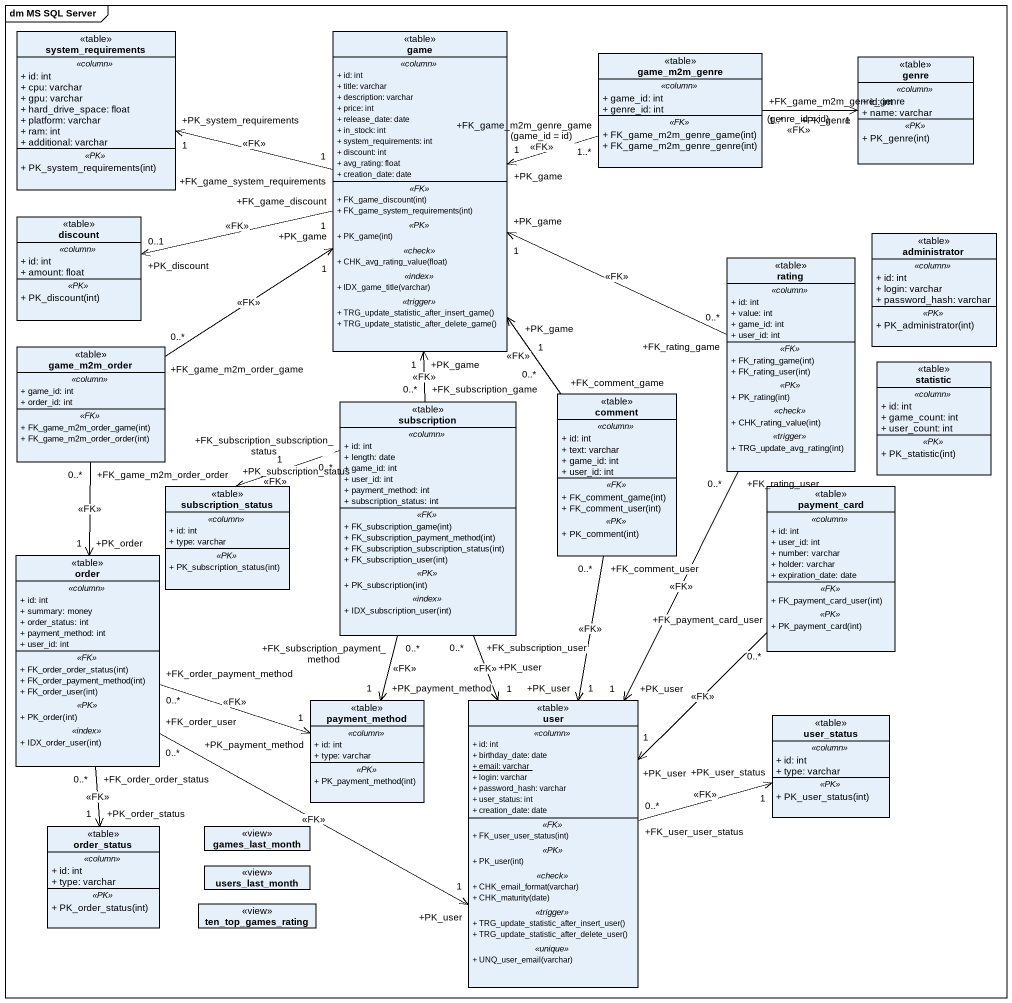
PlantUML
@startuml
mainframe dm MS SQL Server
hide circle
hide empty members
skinparam classAttributeIconSize 0
class system_requirements <<table>> {
  .. <<column>> ..
  + id: int
  + cpu: varchar
  + gpu: varchar
  + hard_drive_space: float
  + platform: varchar
  + ram: int
  + additional: varchar
  .. <<PK>> ..
  + PK_system_requirements(int)
}
class game <<table>> {
  .. <<column>> ..
  + id: int
  + title: varchar
  + description: varchar
  + price: int
  + release_date: date
  + in_stock: int
  + system_requirements: int
  + discount: int
  + avg_rating: float
  + creation_date: date
  .. <<FK>> ..
  + FK_game_discount(int)
  + FK_game_system_requirements(int)
  .. <<PK>> ..
  + PK_game(int)
  .. <<check>> ..
  + CHK_avg_rating_value(float)
  .. <<index>> ..
  + IDX_game_title(varchar)
  .. <<trigger>> ..
  + TRG_update_statistic_after_insert_game()
  + TRG_update_statistic_after_delete_game()
}
class game_m2m_genre <<table>> {
  .. <<column>> ..
  + game_id: int
  + genre_id: int
  .. <<FK>> ..
  + FK_game_m2m_genre_game(int)
  + FK_game_m2m_genre_genre(int)
}
class genre <<table>> {
  .. <<column>> ..
  + id: int
  + name: varchar
  .. <<PK>> ..
  + PK_genre(int)
}
class discount <<table>> {
  .. <<column>> ..
  + id: int
  + amount: float
  .. <<PK>> ..
  + PK_discount(int)
}
class administrator <<table>> {
  .. <<column>> ..
  + id: int
  + login: varchar
  + password_hash: varchar
  .. <<PK>> ..
  + PK_administrator(int)
}
class rating <<table>> {
  .. <<column>> ..
  + id: int
  + value: int
  + game_id: int
  + user_id: int
  .. <<FK>> ..
  + FK_rating_game(int)
  + FK_rating_user(int)
  .. <<PK>> ..
  + PK_rating(int)
  .. <<check>> ..
  + CHK_rating_value(int)
  .. <<trigger>> ..
  + TRG_update_avg_rating(int)
}
class game_m2m_order <<table>> {
  .. <<column>> ..
  + game_id: int
  + order_id: int
  .. <<FK>> ..
  + FK_game_m2m_order_game(int)
  + FK_game_m2m_order_order(int)
}
class statistic <<table>> {
  .. <<column>> ..
  + id: int
  + game_count: int
  + user_count: int
  .. <<PK>> ..
  + PK_statistic(int)
}
class comment <<table>> {
  .. <<column>> ..
  + id: int
  + text: varchar
  + game_id: int
  + user_id: int
  .. <<FK>> ..
  + FK_comment_game(int)
  + FK_comment_user(int)
  .. <<PK>> ..
  + PK_comment(int)
}
class subscription <<table>> {
  .. <<column>> ..
  + id: int
  + length: date
  + game_id: int
  + user_id: int
  + payment_method: int
  + subscription_status: int
  .. <<FK>> ..
  + FK_subscription_game(int)
  + FK_subscription_payment_method(int)
  + FK_subscription_subscription_status(int)
  + FK_subscription_user(int)
  .. <<PK>> ..
  + PK_subscription(int)
  .. <<index>> ..
  + IDX_subscription_user(int)
}
class subscription_status <<table>> {
  .. <<column>> ..
  + id: int
  + type: varchar
  .. <<PK>> ..
  + PK_subscription_status(int)
}
class payment_card <<table>> {
  .. <<column>> ..
  + id: int
  + user_id: int
  + number: varchar
  + holder: varchar
  + expiration_date: date
  .. <<FK>> ..
  + FK_payment_card_user(int)
  .. <<PK>> ..
  + PK_payment_card(int)
}
class order <<table>> {
  .. <<column>> ..
  + id: int
  + summary: money
  + order_status: int
  + payment_method: int
  + user_id: int
  .. <<FK>> ..
  + FK_order_order_status(int)
  + FK_order_payment_method(int)
  + FK_order_user(int)
  .. <<PK>> ..
  + PK_order(int)
  .. <<index>> ..
  + IDX_order_user(int)
}
class payment_method <<table>> {
  .. <<column>> ..
  + id: int
  + type: varchar
  .. <<PK>> ..
  + PK_payment_method(int)
}
class user <<table>> {
  .. <<column>> ..
  + id: int
  + birthday_date: date
  {static} + email: varchar
  + login: varchar
  + password_hash: varchar
  + user_status: int
  + creation_date: date
  .. <<FK>> ..
  + FK_user_user_status(int)
  .. <<PK>> ..
  + PK_user(int)
  .. <<check>> ..
  + CHK_email_format(varchar)
  + CHK_maturity(date)
  .. <<trigger>> ..
  + TRG_update_statistic_after_insert_user()
  + TRG_update_statistic_after_delete_user()
  .. <<unique>> ..
  + UNQ_user_email(varchar)
}
class user_status <<table>> {
  .. <<column>> ..
  + id: int
  + type: varchar
  .. <<PK>> ..
  + PK_user_status(int)
}
class order_status <<table>> {
  .. <<column>> ..
  + id: int
  + type: varchar
  .. <<PK>> ..
  + PK_order_status(int)
}
class games_last_month <<view>>
class users_last_month <<view>>
class ten_top_games_rating <<view>>
game "+FK_game_system_requirements\n1" -left-> "+PK_system_requirements\n1" system_requirements : <<FK>>
game "+FK_game_discount\n1" -left-> "+PK_discount\n0..1" discount : <<FK>>
game_m2m_genre "+FK_game_m2m_genre_game\n1..*" -left-> "+PK_game\n1" game : (game_id = id)\n<<FK>>
game_m2m_genre "+FK_game_m2m_genre_genre\n1..*" -right-> "+PK_genre\n1" genre : (genre_id = id)\n<<FK>>
rating "+FK_rating_game\n0..*" -left-> "+PK_game\n1" game : <<FK>>
rating "+FK_rating_user\n0..*" --> "+PK_user\n1" user : <<FK>>
game_m2m_order "+FK_game_m2m_order_game\n0..*" -up-> "+PK_game\n1" game : <<FK>>
game_m2m_order "+FK_game_m2m_order_order\n0..*" --> "+PK_order\n1" order : <<FK>>
comment "+FK_comment_game\n0..*" -up-> "+PK_game\n1" game : <<FK>>
comment "+FK_comment_user\n0..*" --> "+PK_user\n1" user : <<FK>>
subscription "+FK_subscription_game\n0..*" -up-> "+PK_game\n1" game : <<FK>>
subscription "+FK_subscription_subscription_status\n0..*" -left-> "+PK_subscription_status\n1" subscription_status : <<FK>>
subscription "+FK_subscription_payment_method\n0..*" --> "+PK_payment_method\n1" payment_method : <<FK>>
subscription "+FK_subscription_user\n0..*" --> "+PK_user\n1" user : <<FK>>
payment_card "+FK_payment_card_user\n0..*" --> "+PK_user\n1" user : <<FK>>
order "+FK_order_payment_method\n0..*" -right-> "+PK_payment_method\n1" payment_method : <<FK>>
order "+FK_order_user\n0..*" -right-> "+PK_user\n1" user : <<FK>>
order "+FK_order_order_status\n0..*" --> "+PK_order_status\n1" order_status : <<FK>>
user "+FK_user_user_status\n0..*" -right-> "+PK_user_status\n1" user_status : <<FK>>
@enduml
